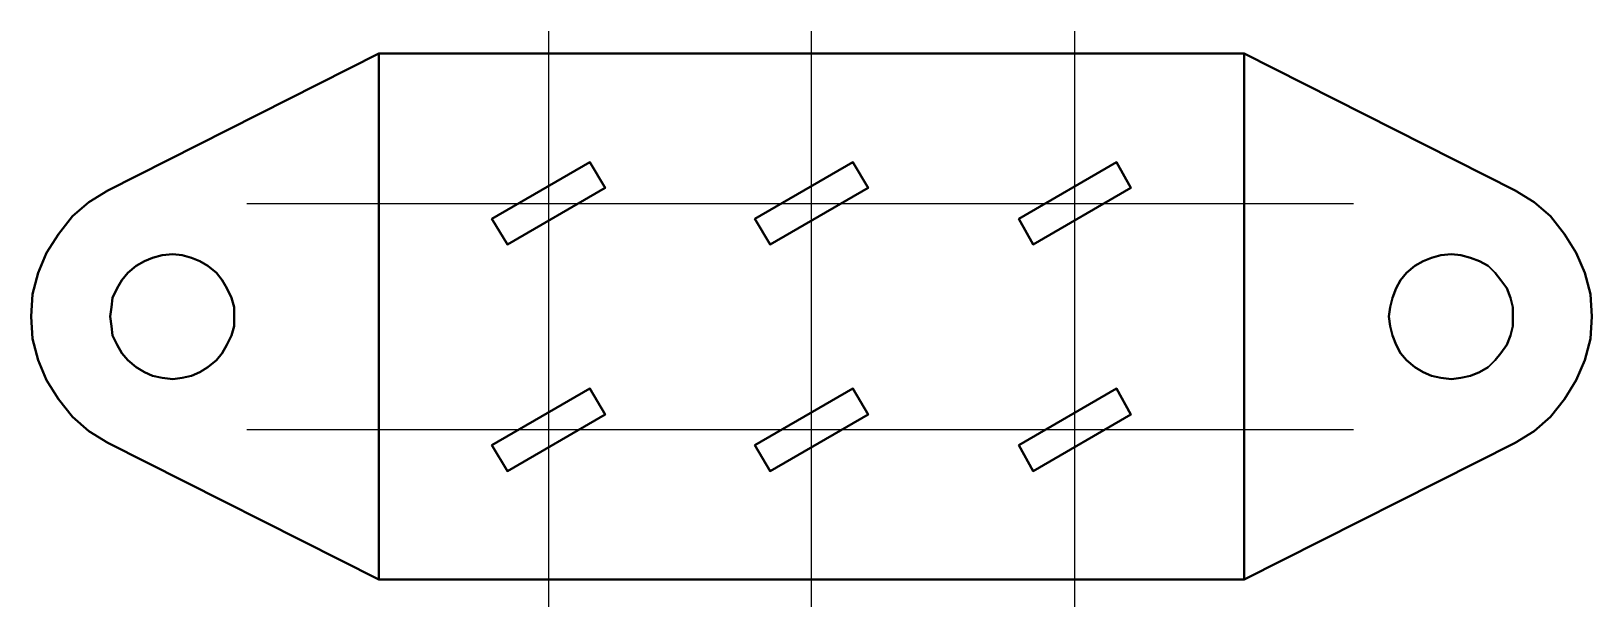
# Model space of a CAD drawing. Header units: millimetres. Extents: x 601 to 2001, y 38 to 1494.
# Drawn here: x 600.87 to 642.44, y 1478.58 to 1493.9 of the extents above; entities outside this region: 1.
import ezdxf

# ---------------------------------------------------------------- set-up
doc = ezdxf.new("R2010")
doc.units = ezdxf.units.MM
doc.header["$MEASUREMENT"] = 0
doc.layers.get('0').update_dxf_attribs({"linetype": 'CONTINUOUS'})
doc.layers.add('11877B8', color=7, linetype='CONTINUOUS')
doc.styles.add('1187848', font='Arial.ttf')

# ---------------------------------------------------------------- blocks, each defined once
blk = doc.blocks.new('1154460')
at = {"layer": '11877B8', "color": 1, "true_color": 0x000001, "style": '1187848'}
for s, p in [('Created in Free Online PDF to DWG Converter by CADSoftTools', (0, 0)), ('http://www.cadsofttools.com/pdf-to-dwg-online/', (0, -2))]:
    blk.add_text(s, height=1, dxfattribs=at).set_placement(p)

msp = doc.modelspace()

# ---------------------------------------------------------------- linework, layer by layer
for p, q in [((614.655, 1493.898), (614.655, 1478.578)), ((621.655, 1478.578), (621.655, 1493.898)), ((628.661, 1493.898), (628.661, 1478.578)), ((606.618, 1489.314), (636.097, 1489.314)), ((636.097, 1483.286), (606.618, 1483.286))]:
    msp.add_line(p, q)
at = {"color": 7, "linetype": 'Continuous', "lineweight": 40, "true_color": 0x000007}
for points in [[(610.136, 1493.303), (602.918, 1489.661)], [(633.18, 1493.303), (610.136, 1493.303)], [(610.136, 1493.303), (610.136, 1493.303)], [(610.136, 1493.303), (610.136, 1479.303)], [(633.18, 1493.303), (640.398, 1489.661)], [(633.18, 1479.303), (633.18, 1493.303)], [(633.18, 1493.303), (633.18, 1493.303)], [(613.147, 1488.907), (615.757, 1490.415)], [(615.757, 1490.415), (616.164, 1489.726)], [(615.757, 1490.415), (615.757, 1490.415)], [(620.153, 1488.907), (622.757, 1490.415)], [(622.757, 1490.415), (622.757, 1490.415)], [(622.757, 1490.415), (623.164, 1489.726)], [(627.182, 1488.907), (629.786, 1490.415)], [(629.786, 1490.415), (629.786, 1490.415)], [(629.786, 1490.415), (630.164, 1489.726)], [(602.918, 1489.661), (602.411, 1489.349)], [(602.918, 1489.661), (602.918, 1489.661)], [(613.559, 1488.218), (616.164, 1489.726)], [(616.164, 1489.726), (616.164, 1489.726)], [(616.164, 1489.726), (616.164, 1489.726)], [(620.559, 1488.218), (623.164, 1489.726)], [(627.559, 1488.218), (630.164, 1489.726)], [(630.164, 1489.726), (630.164, 1489.726)], [(630.164, 1489.726), (630.164, 1489.726)], [(640.905, 1489.349), (640.398, 1489.661)], [(640.398, 1489.661), (640.398, 1489.661)], [(640.398, 1489.661), (640.398, 1489.661)], [(602.411, 1489.349), (601.975, 1488.972)], [(602.411, 1489.349), (602.411, 1489.349)], [(612.616, 1489.314), (612.616, 1489.314)], [(615.786, 1489.314), (615.786, 1489.314)], [(628.531, 1489.314), (628.531, 1489.314)], [(636.097, 1489.314), (636.097, 1489.314)], [(641.341, 1488.972), (640.905, 1489.349)], [(640.905, 1489.349), (640.905, 1489.349)], [(601.975, 1488.972), (601.598, 1488.5)], [(601.975, 1488.972), (601.975, 1488.972)], [(613.147, 1488.907), (613.559, 1488.218)], [(614.655, 1488.624), (614.655, 1488.624)], [(620.153, 1488.907), (620.559, 1488.218)], [(621.655, 1488.624), (621.655, 1488.624)], [(627.182, 1488.907), (627.559, 1488.218)], [(628.661, 1488.624), (628.661, 1488.624)], [(641.718, 1488.5), (641.341, 1488.972)], [(641.341, 1488.972), (641.341, 1488.972)], [(601.598, 1488.5), (601.28, 1488)], [(601.598, 1488.5), (601.598, 1488.5)], [(613.559, 1488.218), (613.559, 1488.218)], [(620.559, 1488.218), (620.559, 1488.218)], [(627.559, 1488.218), (627.559, 1488.218)], [(642.031, 1488), (641.718, 1488.5)], [(641.718, 1488.5), (641.718, 1488.5)], [(601.28, 1488), (601.062, 1487.463)], [(601.28, 1488), (601.28, 1488)], [(604.108, 1487.87), (603.89, 1487.776)], [(604.361, 1487.935), (604.108, 1487.87)], [(604.108, 1487.87), (604.108, 1487.87)], [(604.644, 1487.964), (604.361, 1487.935)], [(604.361, 1487.935), (604.361, 1487.935)], [(604.892, 1487.935), (604.644, 1487.964)], [(604.644, 1487.964), (604.644, 1487.964)], [(605.145, 1487.87), (604.892, 1487.935)], [(604.892, 1487.935), (604.892, 1487.935)], [(605.363, 1487.776), (605.145, 1487.87)], [(605.145, 1487.87), (605.145, 1487.87)], [(638.171, 1487.87), (637.953, 1487.776)], [(638.425, 1487.935), (638.171, 1487.87)], [(638.171, 1487.87), (638.171, 1487.87)], [(638.707, 1487.964), (638.425, 1487.935)], [(638.425, 1487.935), (638.425, 1487.935)], [(638.955, 1487.935), (638.707, 1487.964)], [(638.707, 1487.964), (638.707, 1487.964)], [(639.208, 1487.87), (638.955, 1487.935)], [(638.955, 1487.935), (638.955, 1487.935)], [(639.456, 1487.776), (639.208, 1487.87)], [(639.208, 1487.87), (639.208, 1487.87)], [(642.254, 1487.463), (642.031, 1488)], [(642.031, 1488), (642.031, 1488)], [(601.062, 1487.463), (600.909, 1486.898)], [(601.062, 1487.463), (601.062, 1487.463)], [(603.448, 1487.463), (603.289, 1487.275)], [(603.666, 1487.652), (603.448, 1487.463)], [(603.448, 1487.463), (603.448, 1487.463)], [(603.89, 1487.776), (603.666, 1487.652)], [(603.666, 1487.652), (603.666, 1487.652)], [(603.89, 1487.776), (603.89, 1487.776)], [(605.581, 1487.652), (605.363, 1487.776)], [(605.363, 1487.776), (605.363, 1487.776)], [(605.805, 1487.463), (605.581, 1487.652)], [(605.581, 1487.652), (605.581, 1487.652)], [(605.958, 1487.275), (605.805, 1487.463)], [(605.805, 1487.463), (605.805, 1487.463)], [(637.511, 1487.463), (637.352, 1487.275)], [(637.729, 1487.652), (637.511, 1487.463)], [(637.511, 1487.463), (637.511, 1487.463)], [(637.953, 1487.776), (637.729, 1487.652)], [(637.729, 1487.652), (637.729, 1487.652)], [(637.953, 1487.776), (637.953, 1487.776)], [(639.68, 1487.652), (639.456, 1487.776)], [(639.456, 1487.776), (639.456, 1487.776)], [(639.868, 1487.463), (639.68, 1487.652)], [(639.68, 1487.652), (639.68, 1487.652)], [(640.021, 1487.275), (639.868, 1487.463)], [(639.868, 1487.463), (639.868, 1487.463)], [(642.408, 1486.898), (642.254, 1487.463)], [(642.254, 1487.463), (642.254, 1487.463)], [(603.165, 1487.057), (603.042, 1486.803)], [(603.289, 1487.275), (603.165, 1487.057)], [(603.165, 1487.057), (603.165, 1487.057)], [(603.289, 1487.275), (603.289, 1487.275)], [(606.088, 1487.057), (605.958, 1487.275)], [(605.958, 1487.275), (605.958, 1487.275)], [(606.212, 1486.803), (606.088, 1487.057)], [(606.088, 1487.057), (606.088, 1487.057)], [(637.228, 1487.057), (637.134, 1486.803)], [(637.352, 1487.275), (637.228, 1487.057)], [(637.228, 1487.057), (637.228, 1487.057)], [(637.352, 1487.275), (637.352, 1487.275)], [(640.18, 1487.057), (640.021, 1487.275)], [(640.021, 1487.275), (640.021, 1487.275)], [(640.275, 1486.803), (640.18, 1487.057)], [(640.18, 1487.057), (640.18, 1487.057)], [(600.909, 1486.898), (600.873, 1486.303)], [(600.909, 1486.898), (600.909, 1486.898)], [(603.012, 1486.55), (602.977, 1486.303)], [(603.042, 1486.803), (603.012, 1486.55)], [(603.012, 1486.55), (603.012, 1486.55)], [(603.042, 1486.803), (603.042, 1486.803)], [(606.276, 1486.55), (606.212, 1486.803)], [(606.212, 1486.803), (606.212, 1486.803)], [(606.276, 1486.303), (606.276, 1486.55)], [(606.276, 1486.55), (606.276, 1486.55)], [(637.069, 1486.55), (637.04, 1486.303)], [(637.134, 1486.803), (637.069, 1486.55)], [(637.069, 1486.55), (637.069, 1486.55)], [(637.134, 1486.803), (637.134, 1486.803)], [(640.34, 1486.55), (640.275, 1486.803)], [(640.275, 1486.803), (640.275, 1486.803)], [(640.34, 1486.303), (640.34, 1486.55)], [(640.34, 1486.55), (640.34, 1486.55)], [(642.443, 1486.303), (642.408, 1486.898)], [(642.408, 1486.898), (642.408, 1486.898)], [(600.873, 1486.303), (600.873, 1486.303)], [(600.873, 1486.303), (600.909, 1485.707)], [(602.977, 1486.303), (602.977, 1486.303)], [(602.977, 1486.303), (603.012, 1486.049)], [(606.276, 1486.049), (606.276, 1486.303)], [(606.276, 1486.303), (606.276, 1486.303)], [(637.04, 1486.303), (637.04, 1486.303)], [(637.04, 1486.303), (637.069, 1486.049)], [(640.34, 1486.049), (640.34, 1486.303)], [(640.34, 1486.303), (640.34, 1486.303)], [(642.408, 1485.707), (642.443, 1486.303)], [(642.443, 1486.303), (642.443, 1486.303)], [(600.909, 1485.707), (600.909, 1485.707)], [(600.909, 1485.707), (601.062, 1485.142)], [(603.012, 1486.049), (603.012, 1486.049)], [(603.012, 1486.049), (603.042, 1485.802)], [(603.042, 1485.802), (603.042, 1485.802)], [(603.042, 1485.802), (603.165, 1485.548)], [(606.088, 1485.548), (606.212, 1485.802)], [(606.212, 1485.802), (606.276, 1486.049)], [(606.212, 1485.802), (606.212, 1485.802)], [(606.276, 1486.049), (606.276, 1486.049)], [(637.069, 1486.049), (637.069, 1486.049)], [(637.069, 1486.049), (637.134, 1485.802)], [(637.134, 1485.802), (637.134, 1485.802)], [(637.134, 1485.802), (637.228, 1485.548)], [(640.18, 1485.548), (640.275, 1485.802)], [(640.275, 1485.802), (640.34, 1486.049)], [(640.275, 1485.802), (640.275, 1485.802)], [(640.34, 1486.049), (640.34, 1486.049)], [(642.254, 1485.142), (642.408, 1485.707)], [(642.408, 1485.707), (642.408, 1485.707)], [(603.165, 1485.548), (603.165, 1485.548)], [(603.165, 1485.548), (603.289, 1485.33)], [(603.289, 1485.33), (603.289, 1485.33)], [(603.289, 1485.33), (603.448, 1485.142)], [(605.805, 1485.142), (605.958, 1485.33)], [(605.958, 1485.33), (606.088, 1485.548)], [(605.958, 1485.33), (605.958, 1485.33)], [(606.088, 1485.548), (606.088, 1485.548)], [(637.228, 1485.548), (637.228, 1485.548)], [(637.228, 1485.548), (637.352, 1485.33)], [(637.352, 1485.33), (637.352, 1485.33)], [(637.352, 1485.33), (637.511, 1485.142)], [(639.868, 1485.142), (640.021, 1485.33)], [(640.021, 1485.33), (640.18, 1485.548)], [(640.021, 1485.33), (640.021, 1485.33)], [(640.18, 1485.548), (640.18, 1485.548)], [(601.062, 1485.142), (601.062, 1485.142)], [(601.062, 1485.142), (601.28, 1484.606)], [(603.448, 1485.142), (603.448, 1485.142)], [(603.448, 1485.142), (603.666, 1484.953)], [(603.666, 1484.953), (603.666, 1484.953)], [(603.666, 1484.953), (603.89, 1484.824)], [(605.363, 1484.824), (605.581, 1484.953)], [(605.581, 1484.953), (605.805, 1485.142)], [(605.581, 1484.953), (605.581, 1484.953)], [(605.805, 1485.142), (605.805, 1485.142)], [(637.511, 1485.142), (637.511, 1485.142)], [(637.511, 1485.142), (637.729, 1484.953)], [(637.729, 1484.953), (637.729, 1484.953)], [(637.729, 1484.953), (637.953, 1484.824)], [(639.456, 1484.824), (639.68, 1484.953)], [(639.68, 1484.953), (639.868, 1485.142)], [(639.68, 1484.953), (639.68, 1484.953)], [(639.868, 1485.142), (639.868, 1485.142)], [(642.031, 1484.606), (642.254, 1485.142)], [(642.254, 1485.142), (642.254, 1485.142)], [(601.28, 1484.606), (601.28, 1484.606)], [(601.28, 1484.606), (601.598, 1484.105)], [(603.89, 1484.824), (603.89, 1484.824)], [(603.89, 1484.824), (604.108, 1484.729)], [(604.108, 1484.729), (604.108, 1484.729)], [(604.108, 1484.729), (604.361, 1484.67)], [(604.361, 1484.67), (604.361, 1484.67)], [(604.361, 1484.67), (604.644, 1484.635)], [(604.644, 1484.635), (604.892, 1484.67)], [(604.644, 1484.635), (604.644, 1484.635)], [(604.892, 1484.67), (605.145, 1484.729)], [(604.892, 1484.67), (604.892, 1484.67)], [(605.145, 1484.729), (605.363, 1484.824)], [(605.145, 1484.729), (605.145, 1484.729)], [(605.363, 1484.824), (605.363, 1484.824)], [(637.953, 1484.824), (637.953, 1484.824)], [(637.953, 1484.824), (638.171, 1484.729)], [(638.171, 1484.729), (638.171, 1484.729)], [(638.171, 1484.729), (638.425, 1484.67)], [(638.425, 1484.67), (638.425, 1484.67)], [(638.425, 1484.67), (638.707, 1484.635)], [(638.707, 1484.635), (638.955, 1484.67)], [(638.707, 1484.635), (638.707, 1484.635)], [(638.955, 1484.67), (639.208, 1484.729)], [(638.955, 1484.67), (638.955, 1484.67)], [(639.208, 1484.729), (639.456, 1484.824)], [(639.208, 1484.729), (639.208, 1484.729)], [(639.456, 1484.824), (639.456, 1484.824)], [(641.718, 1484.105), (642.031, 1484.606)], [(642.031, 1484.606), (642.031, 1484.606)], [(601.598, 1484.105), (601.598, 1484.105)], [(601.598, 1484.105), (601.975, 1483.633)], [(613.147, 1482.879), (615.757, 1484.388)], [(615.757, 1484.388), (615.757, 1484.388)], [(615.757, 1484.388), (616.164, 1483.698)], [(620.153, 1482.879), (622.757, 1484.388)], [(622.757, 1484.388), (622.757, 1484.388)], [(622.757, 1484.388), (623.164, 1483.698)], [(627.182, 1482.879), (629.786, 1484.388)], [(629.786, 1484.388), (630.164, 1483.698)], [(629.786, 1484.388), (629.786, 1484.388)], [(641.341, 1483.633), (641.718, 1484.105)], [(641.718, 1484.105), (641.718, 1484.105)], [(601.975, 1483.633), (601.975, 1483.633)], [(601.975, 1483.633), (602.411, 1483.256)], [(613.559, 1482.19), (616.164, 1483.698)], [(614.596, 1483.728), (614.596, 1483.728)], [(616.164, 1483.698), (616.164, 1483.698)], [(616.164, 1483.698), (616.164, 1483.698)], [(620.559, 1482.19), (623.164, 1483.698)], [(621.596, 1483.728), (621.596, 1483.728)], [(627.559, 1482.19), (630.164, 1483.698)], [(640.905, 1483.256), (641.341, 1483.633)], [(641.341, 1483.633), (641.341, 1483.633)], [(602.411, 1483.256), (602.411, 1483.256)], [(602.411, 1483.256), (602.918, 1482.944)], [(612.616, 1483.286), (612.616, 1483.286)], [(615.786, 1483.286), (615.786, 1483.286)], [(628.531, 1483.286), (628.531, 1483.286)], [(636.097, 1483.286), (636.097, 1483.286)], [(640.398, 1482.944), (640.905, 1483.256)], [(640.905, 1483.256), (640.905, 1483.256)], [(610.136, 1479.303), (602.918, 1482.944)], [(602.918, 1482.944), (602.918, 1482.944)], [(602.918, 1482.944), (602.918, 1482.944)], [(613.147, 1482.879), (613.559, 1482.19)], [(620.153, 1482.879), (620.559, 1482.19)], [(627.182, 1482.879), (627.559, 1482.19)], [(633.18, 1479.303), (640.398, 1482.944)], [(640.398, 1482.944), (640.398, 1482.944)], [(613.559, 1482.19), (613.559, 1482.19)], [(620.559, 1482.19), (620.559, 1482.19)], [(627.559, 1482.19), (627.559, 1482.19)], [(610.136, 1479.303), (633.18, 1479.303)], [(610.136, 1479.303), (610.136, 1479.303)], [(633.18, 1479.303), (633.18, 1479.303)], [(614.655, 1478.578), (614.655, 1478.578)], [(621.655, 1478.578), (621.655, 1478.578)], [(628.661, 1478.578), (628.661, 1478.578)]]:
    msp.add_lwpolyline(points, close=True, dxfattribs=at)

# ---------------------------------------------------------------- block references
at = {"layer": '11877B8', "true_color": 0x000000, "xscale": 15.21325051546426, "yscale": 15.21325051546426, "zscale": 15.21325051546426}
msp.add_blockref('1154460', (1389.265, 73.436), dxfattribs=at)

doc.saveas('drawing.dxf')
